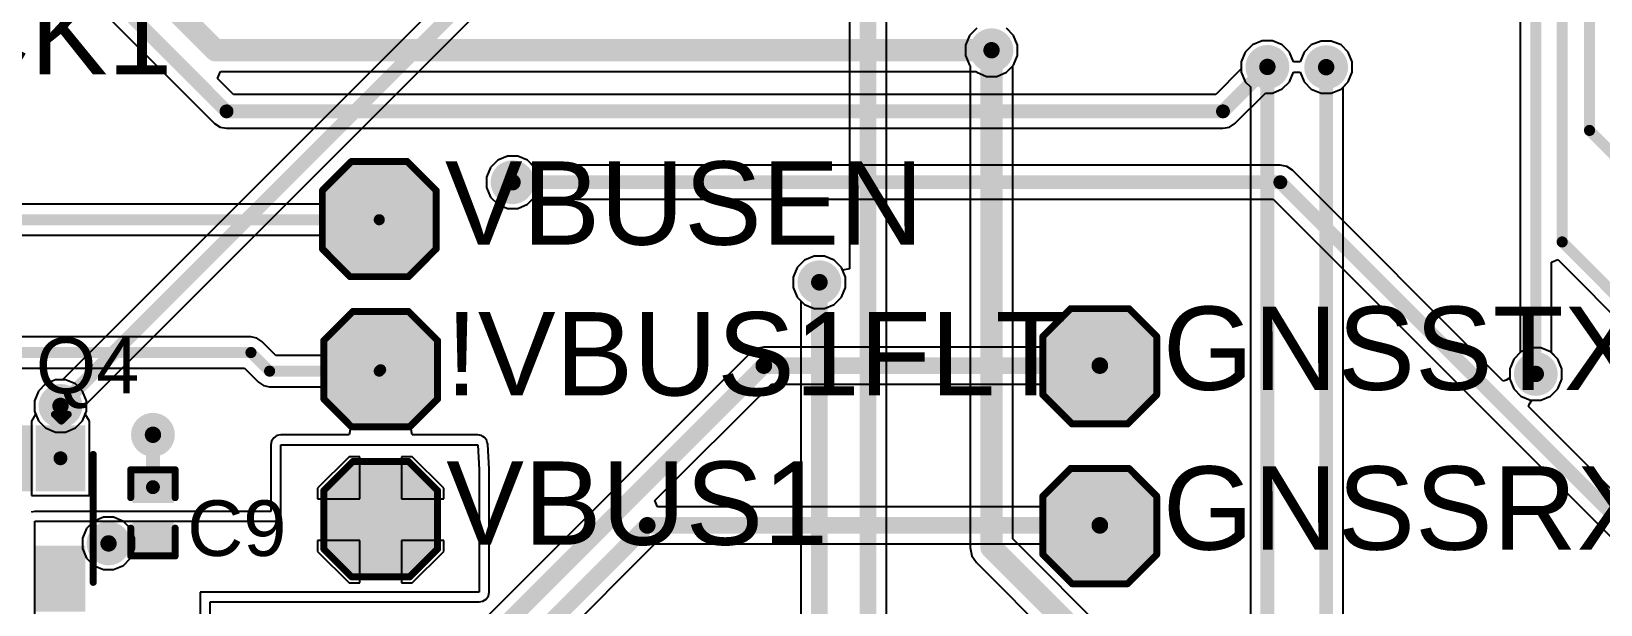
# Model space of a CAD drawing. Header units: millimetres. Extents: x -0.13 to 3.86, y -0.01 to 4.3.
# Drawn here: x 0.467 to 1.598, y 1.599 to 2.012 of the extents above; entities that cross this region are included whole.
import ezdxf

# ---------------------------------------------------------------- set-up
doc = ezdxf.new("R2010")
doc.units = ezdxf.units.MM
doc.header["$MEASUREMENT"] = 0
for name, color, linetype in [('BottomLayer', 5, 'Continuous'), ('BottomSolder', 6, 'Continuous'), ('MultiLayer', 9, 'Continuous'), ('PadHoleLayer', 156, 'Continuous'), ('TopLayer', 1, 'Continuous'), ('TopOverlay', 2, 'Continuous'), ('TopPaste', 8, 'Continuous'), ('TopSolder', 216, 'Continuous'), ('ViaHoleLayer', 16, 'Continuous')]:
    doc.layers.add(name, color=color, linetype=linetype)
doc.styles.add('Arial', font='arial.ttf', dxfattribs={"height": 0.2})

# ---------------------------------------------------------------- blocks, each defined once
blk = doc.blocks.new('TSOT_25_170')
at = {"layer": 'TopLayer'}
for points in [[(-0.0236, 0.0512), (-0.0236, 0.0236), (-0.063, 0.0236), (-0.063, 0.0512)], [(0.063, 0.0512), (0.063, 0.0236), (0.0236, 0.0236), (0.0236, 0.0512)], [(-0.0236, 0.0138), (-0.0236, -0.0138), (-0.063, -0.0138), (-0.063, 0.0138)], [(-0.0236, -0.0236), (-0.0236, -0.0512), (-0.063, -0.0512), (-0.063, -0.0236)], [(0.063, -0.0236), (0.063, -0.0512), (0.0236, -0.0512), (0.0236, -0.0236)]]:
    blk.add_hatch(color=1, dxfattribs=at).paths.add_polyline_path(points)
at = {"layer": 'TopPaste'}
for points in [[(-0.0236, 0.0512), (-0.0236, 0.0236), (-0.063, 0.0236), (-0.063, 0.0512)], [(0.063, 0.0512), (0.063, 0.0236), (0.0236, 0.0236), (0.0236, 0.0512)], [(-0.0236, 0.0138), (-0.0236, -0.0138), (-0.063, -0.0138), (-0.063, 0.0138)], [(-0.0236, -0.0236), (-0.0236, -0.0512), (-0.063, -0.0512), (-0.063, -0.0236)], [(0.063, -0.0236), (0.063, -0.0512), (0.0236, -0.0512), (0.0236, -0.0236)]]:
    blk.add_hatch(color=8, dxfattribs=at).paths.add_polyline_path(points)
at = {"layer": 'TopSolder'}
for points in [[(-0.0196, 0.0552), (-0.0196, 0.0196), (-0.067, 0.0196), (-0.067, 0.0552)], [(0.067, 0.0552), (0.067, 0.0196), (0.0196, 0.0196), (0.0196, 0.0552)], [(-0.0196, 0.0178), (-0.0196, -0.0178), (-0.067, -0.0178), (-0.067, 0.0178)], [(-0.0196, -0.0196), (-0.0196, -0.0552), (-0.067, -0.0552), (-0.067, -0.0196)], [(0.067, -0.0196), (0.067, -0.0552), (0.0196, -0.0552), (0.0196, -0.0196)]]:
    blk.add_hatch(color=216, dxfattribs=at).paths.add_polyline_path(points)
at = {"layer": 'TopOverlay', "const_width": 0.005}
for points in [[(0.046, 0.061), (-0.046, 0.061)], [(-0.075, 0.033), (-0.075, 0.043)], [(-0.07, 0.038), (-0.075, 0.043)], [(-0.075, 0.033), (-0.07, 0.038)], [(0.046, -0.061), (-0.046, -0.061)]]:
    blk.add_lwpolyline(points, dxfattribs=at)
at = {"layer": 'TopOverlay', "const_width": 0.0025}
for points in [[(-0.0473, 0.061, 1), (-0.0447, 0.061, 1)], [(0.0447, 0.061, 1), (0.0473, 0.061, 1)], [(-0.0762, 0.043, 1), (-0.0737, 0.043, 1)], [(-0.0762, 0.043, 1), (-0.0737, 0.043, 1)], [(-0.0762, 0.033, 1), (-0.0737, 0.033, 1)], [(-0.0762, 0.033, 1), (-0.0737, 0.033, 1)], [(-0.0712, 0.038, 1), (-0.0688, 0.038, 1)], [(-0.0712, 0.038, 1), (-0.0688, 0.038, 1)], [(-0.0473, -0.061, 1), (-0.0447, -0.061, 1)], [(0.0447, -0.061, 1), (0.0473, -0.061, 1)]]:
    blk.add_lwpolyline(points, format="xyb", close=True, dxfattribs=at)
blk = doc.blocks.new('T____P______TH_1_8___H_________0_92___182')
at = {"layer": 'BottomLayer'}
blk.add_hatch(color=5, dxfattribs=at).paths.add_polyline_path([(0.0177, 0.0354), (-0.0177, 0.0354), (-0.0354, 0.0177), (-0.0354, -0.0177), (-0.0177, -0.0354), (0.0177, -0.0354), (0.0354, -0.0177), (0.0354, 0.0177)])
at = {"layer": 'BottomSolder'}
blk.add_hatch(color=6, dxfattribs=at).paths.add_polyline_path([(0.0197, 0.0394), (-0.0197, 0.0394), (-0.0394, 0.0197), (-0.0394, -0.0197), (-0.0197, -0.0394), (0.0197, -0.0394), (0.0394, -0.0197), (0.0394, 0.0197)])
at = {"layer": 'MultiLayer'}
blk.add_hatch(color=9, dxfattribs=at).paths.add_polyline_path([(0.0177, 0.0354), (-0.0177, 0.0354), (-0.0354, 0.0177), (-0.0354, -0.0177), (-0.0177, -0.0354), (0.0177, -0.0354), (0.0354, -0.0177), (0.0354, 0.0177)])
at = {"layer": 'PadHoleLayer'}
h = blk.add_hatch(color=156, dxfattribs=at)
edge = h.paths.add_edge_path()
edge.add_arc((0, 0), 0.0181, 0, 360)
at = {"layer": 'TopLayer'}
blk.add_hatch(color=1, dxfattribs=at).paths.add_polyline_path([(0.0177, 0.0354), (-0.0177, 0.0354), (-0.0354, 0.0177), (-0.0354, -0.0177), (-0.0177, -0.0354), (0.0177, -0.0354), (0.0354, -0.0177), (0.0354, 0.0177)])
at = {"layer": 'TopSolder'}
blk.add_hatch(color=216, dxfattribs=at).paths.add_polyline_path([(0.0197, 0.0394), (-0.0197, 0.0394), (-0.0394, 0.0197), (-0.0394, -0.0197), (-0.0197, -0.0394), (0.0197, -0.0394), (0.0394, -0.0197), (0.0394, 0.0197)])
at = {"layer": 'TopOverlay', "const_width": 0.005}
for points in [[(-0.02, 0.042), (-0.041, 0.021)], [(0.02, 0.042), (-0.02, 0.042)], [(0.041, 0.021), (0.02, 0.042)], [(-0.041, 0.021), (-0.041, -0.021)], [(0.041, 0.021), (0.041, -0.021)], [(-0.021, -0.041), (-0.041, -0.021)], [(0.041, -0.021), (0.021, -0.041)], [(0.021, -0.041), (-0.02, -0.041)]]:
    blk.add_lwpolyline(points, dxfattribs=at)
at = {"layer": 'TopOverlay', "const_width": 0.0025}
for points in [[(-0.0212, 0.042, 1), (-0.0187, 0.042, 1)], [(-0.0212, 0.042, 1), (-0.0187, 0.042, 1)], [(0.0188, 0.042, 1), (0.0213, 0.042, 1)], [(0.0188, 0.042, 1), (0.0213, 0.042, 1)], [(-0.0422, 0.021, 1), (-0.0397, 0.021, 1)], [(-0.0422, 0.021, 1), (-0.0397, 0.021, 1)], [(0.0398, 0.021, 1), (0.0423, 0.021, 1)], [(0.0398, 0.021, 1), (0.0423, 0.021, 1)], [(-0.0422, -0.021, 1), (-0.0397, -0.021, 1)], [(-0.0422, -0.021, 1), (-0.0397, -0.021, 1)], [(0.0398, -0.021, 1), (0.0423, -0.021, 1)], [(0.0398, -0.021, 1), (0.0423, -0.021, 1)], [(-0.0222, -0.041, 1), (-0.0197, -0.041, 1)], [(-0.0212, -0.041, 1), (-0.0187, -0.041, 1)], [(0.0198, -0.041, 1), (0.0223, -0.041, 1)], [(0.0198, -0.041, 1), (0.0223, -0.041, 1)]]:
    blk.add_lwpolyline(points, format="xyb", close=True, dxfattribs=at)
blk = doc.blocks.new('T____P______TH_1_8___H_________0_92___184')
at = {"layer": 'BottomLayer'}
blk.add_hatch(color=5, dxfattribs=at).paths.add_polyline_path([(0.0177, 0.0354), (-0.0177, 0.0354), (-0.0354, 0.0177), (-0.0354, -0.0177), (-0.0177, -0.0354), (0.0177, -0.0354), (0.0354, -0.0177), (0.0354, 0.0177)])
at = {"layer": 'BottomSolder'}
blk.add_hatch(color=6, dxfattribs=at).paths.add_polyline_path([(0.0197, 0.0394), (-0.0197, 0.0394), (-0.0394, 0.0197), (-0.0394, -0.0197), (-0.0197, -0.0394), (0.0197, -0.0394), (0.0394, -0.0197), (0.0394, 0.0197)])
at = {"layer": 'MultiLayer'}
blk.add_hatch(color=9, dxfattribs=at).paths.add_polyline_path([(0.0177, 0.0354), (-0.0177, 0.0354), (-0.0354, 0.0177), (-0.0354, -0.0177), (-0.0177, -0.0354), (0.0177, -0.0354), (0.0354, -0.0177), (0.0354, 0.0177)])
at = {"layer": 'PadHoleLayer'}
h = blk.add_hatch(color=156, dxfattribs=at)
edge = h.paths.add_edge_path()
edge.add_arc((0, 0), 0.0181, 0, 360)
at = {"layer": 'TopLayer'}
blk.add_hatch(color=1, dxfattribs=at).paths.add_polyline_path([(0.0177, 0.0354), (-0.0177, 0.0354), (-0.0354, 0.0177), (-0.0354, -0.0177), (-0.0177, -0.0354), (0.0177, -0.0354), (0.0354, -0.0177), (0.0354, 0.0177)])
at = {"layer": 'TopSolder'}
blk.add_hatch(color=216, dxfattribs=at).paths.add_polyline_path([(0.0197, 0.0394), (-0.0197, 0.0394), (-0.0394, 0.0197), (-0.0394, -0.0197), (-0.0197, -0.0394), (0.0197, -0.0394), (0.0394, -0.0197), (0.0394, 0.0197)])
at = {"layer": 'TopOverlay', "const_width": 0.005}
for points in [[(-0.02, 0.042), (-0.041, 0.021)], [(0.02, 0.042), (-0.02, 0.042)], [(0.041, 0.021), (0.02, 0.042)], [(-0.041, 0.021), (-0.041, -0.021)], [(0.041, 0.021), (0.041, -0.021)], [(-0.021, -0.041), (-0.041, -0.021)], [(0.041, -0.021), (0.021, -0.041)], [(0.021, -0.041), (-0.02, -0.041)]]:
    blk.add_lwpolyline(points, dxfattribs=at)
at = {"layer": 'TopOverlay', "const_width": 0.0025}
for points in [[(-0.0212, 0.042, 1), (-0.0187, 0.042, 1)], [(-0.0212, 0.042, 1), (-0.0187, 0.042, 1)], [(0.0188, 0.042, 1), (0.0213, 0.042, 1)], [(0.0188, 0.042, 1), (0.0213, 0.042, 1)], [(-0.0422, 0.021, 1), (-0.0397, 0.021, 1)], [(-0.0422, 0.021, 1), (-0.0397, 0.021, 1)], [(0.0398, 0.021, 1), (0.0423, 0.021, 1)], [(0.0398, 0.021, 1), (0.0423, 0.021, 1)], [(-0.0422, -0.021, 1), (-0.0397, -0.021, 1)], [(-0.0422, -0.021, 1), (-0.0397, -0.021, 1)], [(0.0398, -0.021, 1), (0.0423, -0.021, 1)], [(0.0398, -0.021, 1), (0.0423, -0.021, 1)], [(-0.0222, -0.041, 1), (-0.0197, -0.041, 1)], [(-0.0212, -0.041, 1), (-0.0187, -0.041, 1)], [(0.0198, -0.041, 1), (0.0223, -0.041, 1)], [(0.0198, -0.041, 1), (0.0223, -0.041, 1)]]:
    blk.add_lwpolyline(points, format="xyb", close=True, dxfattribs=at)
blk = doc.blocks.new('T____P______TH_1_8___H_________0_92___185')
at = {"layer": 'BottomLayer'}
blk.add_hatch(color=5, dxfattribs=at).paths.add_polyline_path([(0.0177, 0.0354), (-0.0177, 0.0354), (-0.0354, 0.0177), (-0.0354, -0.0177), (-0.0177, -0.0354), (0.0177, -0.0354), (0.0354, -0.0177), (0.0354, 0.0177)])
at = {"layer": 'BottomSolder'}
blk.add_hatch(color=6, dxfattribs=at).paths.add_polyline_path([(0.0197, 0.0394), (-0.0197, 0.0394), (-0.0394, 0.0197), (-0.0394, -0.0197), (-0.0197, -0.0394), (0.0197, -0.0394), (0.0394, -0.0197), (0.0394, 0.0197)])
at = {"layer": 'MultiLayer'}
blk.add_hatch(color=9, dxfattribs=at).paths.add_polyline_path([(0.0177, 0.0354), (-0.0177, 0.0354), (-0.0354, 0.0177), (-0.0354, -0.0177), (-0.0177, -0.0354), (0.0177, -0.0354), (0.0354, -0.0177), (0.0354, 0.0177)])
at = {"layer": 'PadHoleLayer'}
h = blk.add_hatch(color=156, dxfattribs=at)
edge = h.paths.add_edge_path()
edge.add_arc((0, 0), 0.0181, 0, 360)
at = {"layer": 'TopLayer'}
blk.add_hatch(color=1, dxfattribs=at).paths.add_polyline_path([(0.0177, 0.0354), (-0.0177, 0.0354), (-0.0354, 0.0177), (-0.0354, -0.0177), (-0.0177, -0.0354), (0.0177, -0.0354), (0.0354, -0.0177), (0.0354, 0.0177)])
at = {"layer": 'TopSolder'}
blk.add_hatch(color=216, dxfattribs=at).paths.add_polyline_path([(0.0197, 0.0394), (-0.0197, 0.0394), (-0.0394, 0.0197), (-0.0394, -0.0197), (-0.0197, -0.0394), (0.0197, -0.0394), (0.0394, -0.0197), (0.0394, 0.0197)])
at = {"layer": 'TopOverlay', "const_width": 0.005}
for points in [[(-0.041, 0.021), (-0.02, 0.042)], [(-0.02, 0.042), (0.02, 0.042)], [(0.02, 0.042), (0.041, 0.021)], [(-0.041, -0.021), (-0.041, 0.021)], [(0.041, -0.021), (0.041, 0.021)], [(-0.041, -0.021), (-0.021, -0.041)], [(0.021, -0.041), (0.041, -0.021)], [(-0.02, -0.041), (0.021, -0.041)]]:
    blk.add_lwpolyline(points, dxfattribs=at)
at = {"layer": 'TopOverlay', "const_width": 0.0025}
for points in [[(-0.0212, 0.042, 1), (-0.0187, 0.042, 1)], [(-0.0212, 0.042, 1), (-0.0187, 0.042, 1)], [(0.0188, 0.042, 1), (0.0213, 0.042, 1)], [(0.0188, 0.042, 1), (0.0213, 0.042, 1)], [(-0.0422, 0.021, 1), (-0.0397, 0.021, 1)], [(-0.0422, 0.021, 1), (-0.0397, 0.021, 1)], [(0.0398, 0.021, 1), (0.0423, 0.021, 1)], [(0.0398, 0.021, 1), (0.0423, 0.021, 1)], [(-0.0422, -0.021, 1), (-0.0397, -0.021, 1)], [(-0.0422, -0.021, 1), (-0.0397, -0.021, 1)], [(0.0398, -0.021, 1), (0.0423, -0.021, 1)], [(0.0398, -0.021, 1), (0.0423, -0.021, 1)], [(-0.0222, -0.041, 1), (-0.0197, -0.041, 1)], [(-0.0212, -0.041, 1), (-0.0187, -0.041, 1)], [(0.0198, -0.041, 1), (0.0223, -0.041, 1)], [(0.0198, -0.041, 1), (0.0223, -0.041, 1)]]:
    blk.add_lwpolyline(points, format="xyb", close=True, dxfattribs=at)
blk = doc.blocks.new('T____P______TH_1_8___H_________0_92___200')
at = {"layer": 'BottomLayer'}
blk.add_hatch(color=5, dxfattribs=at).paths.add_polyline_path([(0.0177, 0.0354), (-0.0177, 0.0354), (-0.0354, 0.0177), (-0.0354, -0.0177), (-0.0177, -0.0354), (0.0177, -0.0354), (0.0354, -0.0177), (0.0354, 0.0177)])
at = {"layer": 'BottomSolder'}
blk.add_hatch(color=6, dxfattribs=at).paths.add_polyline_path([(0.0197, 0.0394), (-0.0197, 0.0394), (-0.0394, 0.0197), (-0.0394, -0.0197), (-0.0197, -0.0394), (0.0197, -0.0394), (0.0394, -0.0197), (0.0394, 0.0197)])
at = {"layer": 'MultiLayer'}
blk.add_hatch(color=9, dxfattribs=at).paths.add_polyline_path([(0.0177, 0.0354), (-0.0177, 0.0354), (-0.0354, 0.0177), (-0.0354, -0.0177), (-0.0177, -0.0354), (0.0177, -0.0354), (0.0354, -0.0177), (0.0354, 0.0177)])
at = {"layer": 'PadHoleLayer'}
h = blk.add_hatch(color=156, dxfattribs=at)
edge = h.paths.add_edge_path()
edge.add_arc((0, 0), 0.0181, 0, 360)
at = {"layer": 'TopLayer'}
blk.add_hatch(color=1, dxfattribs=at).paths.add_polyline_path([(0.0177, 0.0354), (-0.0177, 0.0354), (-0.0354, 0.0177), (-0.0354, -0.0177), (-0.0177, -0.0354), (0.0177, -0.0354), (0.0354, -0.0177), (0.0354, 0.0177)])
at = {"layer": 'TopSolder'}
blk.add_hatch(color=216, dxfattribs=at).paths.add_polyline_path([(0.0197, 0.0394), (-0.0197, 0.0394), (-0.0394, 0.0197), (-0.0394, -0.0197), (-0.0197, -0.0394), (0.0197, -0.0394), (0.0394, -0.0197), (0.0394, 0.0197)])
at = {"layer": 'TopOverlay', "const_width": 0.005}
for points in [[(-0.041, 0.021), (-0.02, 0.042)], [(-0.02, 0.042), (0.02, 0.042)], [(0.02, 0.042), (0.041, 0.021)], [(-0.041, -0.021), (-0.041, 0.021)], [(0.041, -0.021), (0.041, 0.021)], [(-0.041, -0.021), (-0.021, -0.041)], [(0.021, -0.041), (0.041, -0.021)], [(-0.02, -0.041), (0.021, -0.041)]]:
    blk.add_lwpolyline(points, dxfattribs=at)
at = {"layer": 'TopOverlay', "const_width": 0.0025}
for points in [[(-0.0212, 0.042, 1), (-0.0187, 0.042, 1)], [(-0.0212, 0.042, 1), (-0.0187, 0.042, 1)], [(0.0188, 0.042, 1), (0.0213, 0.042, 1)], [(0.0188, 0.042, 1), (0.0213, 0.042, 1)], [(-0.0422, 0.021, 1), (-0.0397, 0.021, 1)], [(-0.0422, 0.021, 1), (-0.0397, 0.021, 1)], [(0.0398, 0.021, 1), (0.0423, 0.021, 1)], [(0.0398, 0.021, 1), (0.0423, 0.021, 1)], [(-0.0422, -0.021, 1), (-0.0397, -0.021, 1)], [(-0.0422, -0.021, 1), (-0.0397, -0.021, 1)], [(0.0398, -0.021, 1), (0.0423, -0.021, 1)], [(0.0398, -0.021, 1), (0.0423, -0.021, 1)], [(-0.0222, -0.041, 1), (-0.0197, -0.041, 1)], [(-0.0212, -0.041, 1), (-0.0187, -0.041, 1)], [(0.0198, -0.041, 1), (0.0223, -0.041, 1)], [(0.0198, -0.041, 1), (0.0223, -0.041, 1)]]:
    blk.add_lwpolyline(points, format="xyb", close=True, dxfattribs=at)
blk = doc.blocks.new('T____P______TH_1_8___H_________0_92___204')
at = {"layer": 'BottomLayer'}
blk.add_hatch(color=5, dxfattribs=at).paths.add_polyline_path([(0.0177, 0.0354), (-0.0177, 0.0354), (-0.0354, 0.0177), (-0.0354, -0.0177), (-0.0177, -0.0354), (0.0177, -0.0354), (0.0354, -0.0177), (0.0354, 0.0177)])
at = {"layer": 'BottomSolder'}
blk.add_hatch(color=6, dxfattribs=at).paths.add_polyline_path([(0.0197, 0.0394), (-0.0197, 0.0394), (-0.0394, 0.0197), (-0.0394, -0.0197), (-0.0197, -0.0394), (0.0197, -0.0394), (0.0394, -0.0197), (0.0394, 0.0197)])
at = {"layer": 'MultiLayer'}
blk.add_hatch(color=9, dxfattribs=at).paths.add_polyline_path([(0.0177, 0.0354), (-0.0177, 0.0354), (-0.0354, 0.0177), (-0.0354, -0.0177), (-0.0177, -0.0354), (0.0177, -0.0354), (0.0354, -0.0177), (0.0354, 0.0177)])
at = {"layer": 'PadHoleLayer'}
h = blk.add_hatch(color=156, dxfattribs=at)
edge = h.paths.add_edge_path()
edge.add_arc((0, 0), 0.0181, 0, 360)
at = {"layer": 'TopLayer'}
blk.add_hatch(color=1, dxfattribs=at).paths.add_polyline_path([(0.0177, 0.0354), (-0.0177, 0.0354), (-0.0354, 0.0177), (-0.0354, -0.0177), (-0.0177, -0.0354), (0.0177, -0.0354), (0.0354, -0.0177), (0.0354, 0.0177)])
at = {"layer": 'TopSolder'}
blk.add_hatch(color=216, dxfattribs=at).paths.add_polyline_path([(0.0197, 0.0394), (-0.0197, 0.0394), (-0.0394, 0.0197), (-0.0394, -0.0197), (-0.0197, -0.0394), (0.0197, -0.0394), (0.0394, -0.0197), (0.0394, 0.0197)])
at = {"layer": 'TopOverlay', "const_width": 0.005}
for points in [[(-0.041, 0.021), (-0.02, 0.042)], [(-0.02, 0.042), (0.02, 0.042)], [(0.02, 0.042), (0.041, 0.021)], [(-0.041, -0.021), (-0.041, 0.021)], [(0.041, -0.021), (0.041, 0.021)], [(-0.041, -0.021), (-0.021, -0.041)], [(0.021, -0.041), (0.041, -0.021)], [(-0.02, -0.041), (0.021, -0.041)]]:
    blk.add_lwpolyline(points, dxfattribs=at)
at = {"layer": 'TopOverlay', "const_width": 0.0025}
for points in [[(-0.0212, 0.042, 1), (-0.0187, 0.042, 1)], [(-0.0212, 0.042, 1), (-0.0187, 0.042, 1)], [(0.0188, 0.042, 1), (0.0213, 0.042, 1)], [(0.0188, 0.042, 1), (0.0213, 0.042, 1)], [(-0.0422, 0.021, 1), (-0.0397, 0.021, 1)], [(-0.0422, 0.021, 1), (-0.0397, 0.021, 1)], [(0.0398, 0.021, 1), (0.0423, 0.021, 1)], [(0.0398, 0.021, 1), (0.0423, 0.021, 1)], [(-0.0422, -0.021, 1), (-0.0397, -0.021, 1)], [(-0.0422, -0.021, 1), (-0.0397, -0.021, 1)], [(0.0398, -0.021, 1), (0.0423, -0.021, 1)], [(0.0398, -0.021, 1), (0.0423, -0.021, 1)], [(-0.0222, -0.041, 1), (-0.0197, -0.041, 1)], [(-0.0212, -0.041, 1), (-0.0187, -0.041, 1)], [(0.0198, -0.041, 1), (0.0223, -0.041, 1)], [(0.0198, -0.041, 1), (0.0223, -0.041, 1)]]:
    blk.add_lwpolyline(points, format="xyb", close=True, dxfattribs=at)
blk = doc.blocks.new('C___0402_242')
at = {"layer": 'TopLayer'}
for points in [[(-0.0275, -0.0125), (-0.0275, 0.0125), (-0.0095, 0.0125), (-0.0095, -0.0125)], [(0.0095, -0.0125), (0.0095, 0.0125), (0.0275, 0.0125), (0.0275, -0.0125)]]:
    blk.add_hatch(color=1, dxfattribs=at).paths.add_polyline_path(points)
at = {"layer": 'TopPaste'}
for points in [[(-0.0275, -0.0125), (-0.0275, 0.0125), (-0.0095, 0.0125), (-0.0095, -0.0125)], [(0.0095, -0.0125), (0.0095, 0.0125), (0.0275, 0.0125), (0.0275, -0.0125)]]:
    blk.add_hatch(color=8, dxfattribs=at).paths.add_polyline_path(points)
at = {"layer": 'TopSolder'}
for points in [[(-0.0299, -0.0149), (-0.0299, 0.0149), (-0.0071, 0.0149), (-0.0071, -0.0149)], [(0.0071, -0.0149), (0.0071, 0.0149), (0.0299, 0.0149), (0.0299, -0.0149)]]:
    blk.add_hatch(color=216, dxfattribs=at).paths.add_polyline_path(points)
at = {"layer": 'TopOverlay', "const_width": 0.005}
for points in [[(-0.031, 0.016), (-0.011, 0.016)], [(-0.031, 0.016), (-0.031, -0.016)], [(0.011, 0.016), (0.031, 0.016)], [(0.031, 0.016), (0.031, -0.016)], [(-0.031, -0.016), (-0.011, -0.016)], [(0.011, -0.016), (0.031, -0.016)]]:
    blk.add_lwpolyline(points, dxfattribs=at)
at = {"layer": 'TopOverlay', "const_width": 0.0025}
for points in [[(-0.0323, 0.016, 1), (-0.0297, 0.016, 1)], [(-0.0323, 0.016, 1), (-0.0297, 0.016, 1)], [(-0.0123, 0.016, 1), (-0.0097, 0.016, 1)], [(0.0097, 0.016, 1), (0.0123, 0.016, 1)], [(0.0297, 0.016, 1), (0.0323, 0.016, 1)], [(0.0297, 0.016, 1), (0.0323, 0.016, 1)], [(-0.0323, -0.016, 1), (-0.0297, -0.016, 1)], [(-0.0323, -0.016, 1), (-0.0297, -0.016, 1)], [(-0.0123, -0.016, 1), (-0.0097, -0.016, 1)], [(0.0097, -0.016, 1), (0.0123, -0.016, 1)], [(0.0297, -0.016, 1), (0.0323, -0.016, 1)], [(0.0297, -0.016, 1), (0.0323, -0.016, 1)]]:
    blk.add_lwpolyline(points, format="xyb", close=True, dxfattribs=at)

msp = doc.modelspace()

# ---------------------------------------------------------------- hatches: boundary and pattern name
at = {"layer": 'BottomLayer'}
h = msp.add_hatch(color=5, dxfattribs=at)
edge = h.paths.add_edge_path()
edge.add_arc((1.159, 1.998), 0.0118, 0, 360)
h = msp.add_hatch(color=5, dxfattribs=at)
edge = h.paths.add_edge_path()
edge.add_arc((1.3577, 1.986), 0.0118, 0, 360)
h = msp.add_hatch(color=5, dxfattribs=at)
edge = h.paths.add_edge_path()
edge.add_arc((1.4, 1.9858), 0.0118, 0, 360)
h = msp.add_hatch(color=5, dxfattribs=at)
edge = h.paths.add_edge_path()
edge.add_arc((0.814, 1.903), 0.0118, 0, 360)
h = msp.add_hatch(color=5, dxfattribs=at)
edge = h.paths.add_edge_path()
edge.add_arc((1.035, 1.831), 0.0118, 0, 360)
h = msp.add_hatch(color=5, dxfattribs=at)
edge = h.paths.add_edge_path()
edge.add_arc((1.551, 1.765), 0.0118, 0, 360)
h = msp.add_hatch(color=5, dxfattribs=at)
edge = h.paths.add_edge_path()
edge.add_arc((0.4884, 1.742), 0.0118, 0, 360)
h = msp.add_hatch(color=5, dxfattribs=at)
edge = h.paths.add_edge_path()
edge.add_arc((0.555, 1.7212), 0.0118, 0, 360)
h = msp.add_hatch(color=5, dxfattribs=at)
edge = h.paths.add_edge_path()
edge.add_arc((0.523, 1.643), 0.0118, 0, 360)
at = {"layer": 'BottomSolder'}
h = msp.add_hatch(color=6, dxfattribs=at)
edge = h.paths.add_edge_path()
edge.add_arc((1.159, 1.998), 0.0158, 0, 360)
h = msp.add_hatch(color=6, dxfattribs=at)
edge = h.paths.add_edge_path()
edge.add_arc((1.3577, 1.986), 0.0158, 0, 360)
h = msp.add_hatch(color=6, dxfattribs=at)
edge = h.paths.add_edge_path()
edge.add_arc((1.4, 1.9858), 0.0158, 0, 360)
h = msp.add_hatch(color=6, dxfattribs=at)
edge = h.paths.add_edge_path()
edge.add_arc((0.814, 1.903), 0.0158, 0, 360)
h = msp.add_hatch(color=6, dxfattribs=at)
edge = h.paths.add_edge_path()
edge.add_arc((1.035, 1.831), 0.0158, 0, 360)
h = msp.add_hatch(color=6, dxfattribs=at)
edge = h.paths.add_edge_path()
edge.add_arc((1.551, 1.765), 0.0158, 0, 360)
h = msp.add_hatch(color=6, dxfattribs=at)
edge = h.paths.add_edge_path()
edge.add_arc((0.4884, 1.742), 0.0158, 0, 360)
h = msp.add_hatch(color=6, dxfattribs=at)
edge = h.paths.add_edge_path()
edge.add_arc((0.555, 1.7212), 0.0158, 0, 360)
h = msp.add_hatch(color=6, dxfattribs=at)
edge = h.paths.add_edge_path()
edge.add_arc((0.523, 1.643), 0.0158, 0, 360)
at = {"layer": 'TopLayer'}
h = msp.add_hatch(color=1, dxfattribs=at)
edge = h.paths.add_edge_path()
edge.add_arc((1.159, 1.998), 0.0118, 0, 360)
h = msp.add_hatch(color=1, dxfattribs=at)
edge = h.paths.add_edge_path()
edge.add_arc((1.3577, 1.986), 0.0118, 0, 360)
h = msp.add_hatch(color=1, dxfattribs=at)
edge = h.paths.add_edge_path()
edge.add_arc((1.4, 1.9858), 0.0118, 0, 360)
h = msp.add_hatch(color=1, dxfattribs=at)
edge = h.paths.add_edge_path()
edge.add_arc((0.814, 1.903), 0.0118, 0, 360)
h = msp.add_hatch(color=1, dxfattribs=at)
edge = h.paths.add_edge_path()
edge.add_arc((1.035, 1.831), 0.0118, 0, 360)
h = msp.add_hatch(color=1, dxfattribs=at)
edge = h.paths.add_edge_path()
edge.add_arc((1.551, 1.765), 0.0118, 0, 360)
h = msp.add_hatch(color=1, dxfattribs=at)
edge = h.paths.add_edge_path()
edge.add_arc((0.4884, 1.742), 0.0118, 0, 360)
h = msp.add_hatch(color=1, dxfattribs=at)
edge = h.paths.add_edge_path()
edge.add_arc((0.555, 1.7212), 0.0118, 0, 360)
h = msp.add_hatch(color=1, dxfattribs=at)
edge = h.paths.add_edge_path()
edge.add_arc((0.523, 1.643), 0.0118, 0, 360)
at = {"layer": 'TopSolder'}
h = msp.add_hatch(color=216, dxfattribs=at)
edge = h.paths.add_edge_path()
edge.add_arc((1.035, 1.831), 0.0158, 0, 360)
at = {"layer": 'ViaHoleLayer'}
h = msp.add_hatch(color=16, dxfattribs=at)
edge = h.paths.add_edge_path()
edge.add_arc((1.159, 1.998), 0.00591, 0, 360)
h = msp.add_hatch(color=16, dxfattribs=at)
edge = h.paths.add_edge_path()
edge.add_arc((1.3577, 1.986), 0.00591, 0, 360)
h = msp.add_hatch(color=16, dxfattribs=at)
edge = h.paths.add_edge_path()
edge.add_arc((1.4, 1.9858), 0.00591, 0, 360)
h = msp.add_hatch(color=16, dxfattribs=at)
edge = h.paths.add_edge_path()
edge.add_arc((0.814, 1.903), 0.00591, 0, 360)
h = msp.add_hatch(color=16, dxfattribs=at)
edge = h.paths.add_edge_path()
edge.add_arc((1.035, 1.831), 0.00591, 0, 360)
h = msp.add_hatch(color=16, dxfattribs=at)
edge = h.paths.add_edge_path()
edge.add_arc((1.551, 1.765), 0.00591, 0, 360)
h = msp.add_hatch(color=16, dxfattribs=at)
edge = h.paths.add_edge_path()
edge.add_arc((0.4884, 1.742), 0.00591, 0, 360)
h = msp.add_hatch(color=16, dxfattribs=at)
edge = h.paths.add_edge_path()
edge.add_arc((0.555, 1.7212), 0.00591, 0, 360)
h = msp.add_hatch(color=16, dxfattribs=at)
edge = h.paths.add_edge_path()
edge.add_arc((0.523, 1.643), 0.00591, 0, 360)

# ---------------------------------------------------------------- linework, layer by layer
at = {"layer": 'BottomLayer'}
for p, q in [((0.7799, 2.0508), (0.4899, 1.7608)), ((0.5072, 1.7435), (0.8005, 2.0368)), ((1.0567, 2.0365), (1.0567, 1.8407)), ((1.0833, 0.952), (1.0833, 2.042)), ((1.1483, 2.0139), (1.1431, 2.0087)), ((1.1749, 2.0087), (1.1697, 2.0139)), ((1.1431, 2.0087), (1.1402, 2.0017)), ((1.1402, 2.0017), (1.1402, 1.9943)), ((1.1778, 2.0017), (1.1749, 2.0087)), ((1.1778, 1.9943), (1.1778, 2.0017)), ((1.347, 2.0019), (1.3417, 1.9967)), ((1.3539, 2.0048), (1.347, 2.0019)), ((1.3614, 2.0048), (1.3539, 2.0048)), ((1.3683, 2.0019), (1.3614, 2.0048)), ((1.3736, 1.9967), (1.3683, 2.0019)), ((1.3893, 2.0018), (1.3841, 1.9965)), ((1.3963, 2.0046), (1.3893, 2.0018)), ((1.4037, 2.0046), (1.3963, 2.0046)), ((1.4107, 2.0018), (1.4037, 2.0046)), ((1.4159, 1.9965), (1.4107, 2.0018)), ((1.1402, 1.9943), (1.1431, 1.9873)), ((1.1749, 1.9873), (1.1778, 1.9943)), ((1.3417, 1.9967), (1.3389, 1.9897)), ((1.3389, 1.9897), (1.3389, 1.9823)), ((1.3765, 1.9897), (1.3736, 1.9967)), ((1.3812, 1.9896), (1.3765, 1.9897)), ((1.3841, 1.9965), (1.3812, 1.9896)), ((1.4188, 1.9896), (1.4159, 1.9965)), ((1.4188, 1.9821), (1.4188, 1.9896)), ((1.1431, 1.9873), (1.1437, 1.9867)), ((1.1437, 1.9867), (1.1437, 1.64)), ((1.1743, 1.9867), (1.1749, 1.9873)), ((1.1743, 1.6463), (1.1743, 1.9867)), ((1.3389, 1.9823), (1.3417, 1.9753)), ((1.4159, 1.9752), (1.4188, 1.9821)), ((1.3417, 1.9753), (1.3454, 1.9716)), ((1.3454, 1.9716), (1.3454, 1.2228)), ((1.4122, 1.9714), (1.4159, 1.9752)), ((1.4122, 1.21), (1.4122, 1.9714)), ((0.8103, 1.9218), (0.8033, 1.9189)), ((0.8177, 1.9218), (0.8103, 1.9218)), ((0.8247, 1.9189), (0.8177, 1.9218)), ((0.6968, 1.9184), (0.6756, 1.8972)), ((0.7392, 1.9184), (0.6968, 1.9184)), ((0.7604, 1.8972), (0.7392, 1.9184)), ((0.7981, 1.9137), (0.7952, 1.9067)), ((0.8033, 1.9189), (0.7981, 1.9137)), ((0.8299, 1.9137), (0.8247, 1.9189)), ((0.8328, 1.9067), (0.8299, 1.9137)), ((0.7952, 1.9067), (0.7952, 1.8993)), ((0.7952, 1.8993), (0.7981, 1.8923)), ((0.8299, 1.8923), (0.8328, 1.8993)), ((0.8328, 1.8993), (0.8328, 1.9067)), ((0.6756, 1.8972), (0.6756, 1.8548)), ((0.7604, 1.8548), (0.7604, 1.8972)), ((0.7981, 1.8923), (0.8033, 1.8871)), ((0.8247, 1.8871), (0.8299, 1.8923)), ((0.8033, 1.8871), (0.8103, 1.8842)), ((0.8103, 1.8842), (0.8177, 1.8842)), ((0.8177, 1.8842), (0.8247, 1.8871)), ((0.6756, 1.8548), (0.6968, 1.8336)), ((0.7392, 1.8336), (0.7604, 1.8548)), ((1.0243, 1.8469), (1.0191, 1.8417)), ((1.0313, 1.8498), (1.0243, 1.8469)), ((1.0387, 1.8498), (1.0313, 1.8498)), ((1.0457, 1.8469), (1.0387, 1.8498)), ((1.0509, 1.8417), (1.0457, 1.8469)), ((0.6968, 1.8336), (0.7392, 1.8336)), ((1.0191, 1.8417), (1.0162, 1.8347)), ((1.0162, 1.8347), (1.0162, 1.8273)), ((1.0517, 1.8397), (1.0509, 1.8417)), ((1.0567, 1.8407), (1.0517, 1.8397)), ((1.0162, 1.8273), (1.0191, 1.8203)), ((1.0191, 1.8203), (1.0217, 1.8177)), ((0.6978, 1.8104), (0.6766, 1.7892)), ((0.7402, 1.8104), (0.6978, 1.8104)), ((0.7614, 1.7892), (0.7402, 1.8104)), ((1.0217, 1.8177), (1.0217, 1.0805)), ((1.2158, 1.8134), (1.1946, 1.7922)), ((1.2582, 1.8134), (1.2158, 1.8134)), ((1.2794, 1.7922), (1.2582, 1.8134)), ((0.6766, 1.7892), (0.6766, 1.7468)), ((0.7614, 1.7468), (0.7614, 1.7892)), ((1.1946, 1.7922), (1.1946, 1.7498)), ((1.2794, 1.7498), (1.2794, 1.7922)), ((1.5351, 1.7757), (1.5322, 1.7687)), ((1.5403, 1.7809), (1.5351, 1.7757)), ((1.5473, 1.7838), (1.5403, 1.7809)), ((1.5547, 1.7838), (1.5473, 1.7838)), ((1.5617, 1.7809), (1.5547, 1.7838)), ((1.5669, 1.7757), (1.5617, 1.7809)), ((1.5698, 1.7687), (1.5669, 1.7757)), ((1.5322, 1.7687), (1.5322, 1.7613)), ((1.5698, 1.7613), (1.5698, 1.7687)), ((0.4725, 1.7527), (0.4696, 1.7457)), ((0.4777, 1.7579), (0.4725, 1.7527)), ((0.4847, 1.7608), (0.4777, 1.7579)), ((0.4899, 1.7608), (0.4847, 1.7608)), ((1.5322, 1.7613), (1.5351, 1.7543)), ((1.5351, 1.7543), (1.5403, 1.7491)), ((1.5617, 1.7491), (1.5669, 1.7543)), ((1.5669, 1.7543), (1.5698, 1.7613)), ((0.4696, 1.7457), (0.4696, 1.7383)), ((0.5072, 1.7383), (0.5072, 1.7435)), ((0.6766, 1.7468), (0.6978, 1.7256)), ((0.7402, 1.7256), (0.7614, 1.7468)), ((1.1946, 1.7498), (1.2158, 1.7286)), ((1.2582, 1.7286), (1.2794, 1.7498)), ((1.5403, 1.7491), (1.5473, 1.7462)), ((1.5473, 1.7462), (1.5547, 1.7462)), ((1.5547, 1.7462), (1.5617, 1.7491)), ((0.4696, 1.7383), (0.4725, 1.7313)), ((0.4725, 1.7313), (0.4777, 1.7261)), ((0.4991, 1.7261), (0.5043, 1.7313)), ((0.5043, 1.7313), (0.5072, 1.7383)), ((0.4777, 1.7261), (0.4847, 1.7232)), ((0.4847, 1.7232), (0.4921, 1.7232)), ((0.4921, 1.7232), (0.4991, 1.7261)), ((0.6978, 1.7256), (0.7402, 1.7256)), ((1.2158, 1.7286), (1.2582, 1.7286)), ((0.6978, 1.7024), (0.6766, 1.6812)), ((0.7402, 1.7024), (0.6978, 1.7024)), ((0.7614, 1.6812), (0.7402, 1.7024)), ((1.2158, 1.6984), (1.1946, 1.6772)), ((1.2582, 1.6984), (1.2158, 1.6984)), ((1.2794, 1.6772), (1.2582, 1.6984)), ((0.6766, 1.6812), (0.6766, 1.6388)), ((0.7614, 1.6388), (0.7614, 1.6812)), ((1.1946, 1.6772), (1.1946, 1.6348)), ((1.2794, 1.6348), (1.2794, 1.6772)), ((0.5193, 1.6618), (0.5123, 1.6589)), ((0.5267, 1.6618), (0.5193, 1.6618)), ((0.5337, 1.6589), (0.5267, 1.6618)), ((0.5071, 1.6537), (0.5042, 1.6467)), ((0.5123, 1.6589), (0.5071, 1.6537)), ((0.5389, 1.6537), (0.5337, 1.6589)), ((0.5418, 1.6467), (0.5389, 1.6537)), ((0.5042, 1.6467), (0.5042, 1.6393)), ((0.5042, 1.6393), (0.5071, 1.6323)), ((0.5389, 1.6323), (0.5418, 1.6393)), ((0.5418, 1.6393), (0.5418, 1.6467)), ((1.1437, 1.64), (1.1449, 1.6341)), ((1.2448, 1.5758), (1.1743, 1.6463)), ((0.5071, 1.6323), (0.5123, 1.6271)), ((0.5337, 1.6271), (0.5389, 1.6323)), ((0.6766, 1.6388), (0.6978, 1.6176)), ((0.7402, 1.6176), (0.7614, 1.6388)), ((1.1449, 1.6341), (1.1482, 1.6292)), ((1.1482, 1.6292), (1.2187, 1.5587)), ((1.1946, 1.6348), (1.2158, 1.6136)), ((1.2582, 1.6136), (1.2794, 1.6348)), ((0.5123, 1.6271), (0.5193, 1.6242)), ((0.5193, 1.6242), (0.5267, 1.6242)), ((0.5267, 1.6242), (0.5337, 1.6271)), ((0.6978, 1.6176), (0.7402, 1.6176)), ((1.2158, 1.6136), (1.2582, 1.6136))]:
    msp.add_line(p, q, dxfattribs=at)
for points, const_width in [([(0.4884, 1.742), (0.7954, 2.049)], 0.01), ([(1.07, 0.952), (1.07, 2.042)], 0.012), ([(1.159, 1.64), (1.159, 1.998)], 0.016), ([(1.3577, 1.2228), (1.3577, 1.986)], 0.01), ([(1.4, 1.2049), (1.4, 1.9858)], 0.01), ([(1.035, 0.9983), (1.035, 1.831)], 0.012), ([(1.159, 1.64), (1.234, 1.565)], 0.016)]:
    msp.add_lwpolyline(points, dxfattribs=dict(at, const_width=const_width))
for points, const_width in [([(1.155, 1.998, 1), (1.163, 1.998, 1)], 0.008), ([(1.3552, 1.986, 1), (1.3602, 1.986, 1)], 0.005), ([(1.3975, 1.9858, 1), (1.4025, 1.9858, 1)], 0.005), ([(1.032, 1.831, 1), (1.038, 1.831, 1)], 0.006), ([(0.4859, 1.742, 1), (0.4909, 1.742, 1)], 0.005), ([(1.155, 1.64, 1), (1.163, 1.64, 1)], 0.008), ([(1.155, 1.64, 1), (1.163, 1.64, 1)], 0.008)]:
    msp.add_lwpolyline(points, format="xyb", close=True, dxfattribs=dict(at, const_width=const_width))
at = {"layer": 'TopLayer'}
for p, q in [((0.3629, 2.1818), (0.5993, 1.9453)), ((1.5398, 2.0684), (1.5398, 1.7804)), ((1.1749, 2.0087), (1.1697, 2.0139)), ((1.1778, 2.0017), (1.1749, 2.0087)), ((1.1778, 1.9943), (1.1778, 2.0017)), ((1.347, 2.0019), (1.3417, 1.9967)), ((1.3539, 2.0048), (1.347, 2.0019)), ((1.3614, 2.0048), (1.3539, 2.0048)), ((1.3683, 2.0019), (1.3614, 2.0048)), ((1.3736, 1.9967), (1.3683, 2.0019)), ((1.3893, 2.0018), (1.3841, 1.9965)), ((1.3963, 2.0046), (1.3893, 2.0018)), ((1.4037, 2.0046), (1.3963, 2.0046)), ((1.4107, 2.0018), (1.4037, 2.0046)), ((1.4159, 1.9965), (1.4107, 2.0018)), ((1.1749, 1.9873), (1.1778, 1.9943)), ((1.3417, 1.9967), (1.3389, 1.9897)), ((1.3389, 1.9897), (1.3389, 1.9845)), ((1.3765, 1.9897), (1.3736, 1.9967)), ((1.3812, 1.9896), (1.3765, 1.9897)), ((1.3841, 1.9965), (1.3812, 1.9896)), ((1.4188, 1.9896), (1.4159, 1.9965)), ((1.4188, 1.9821), (1.4188, 1.9896)), ((0.6016, 1.9777), (0.6037, 1.9827)), ((0.6037, 1.9827), (1.1477, 1.9827)), ((1.1477, 1.9827), (1.1483, 1.9821)), ((1.1483, 1.9821), (1.1553, 1.9792)), ((1.1553, 1.9792), (1.1627, 1.9792)), ((1.1627, 1.9792), (1.1697, 1.9821)), ((1.1697, 1.9821), (1.1749, 1.9873)), ((1.3389, 1.9845), (1.3206, 1.9662)), ((1.3736, 1.9753), (1.3765, 1.9823)), ((1.3765, 1.9823), (1.3812, 1.9821)), ((1.3812, 1.9821), (1.3841, 1.9752)), ((1.4159, 1.9752), (1.4188, 1.9821)), ((0.6131, 1.9662), (0.6016, 1.9777)), ((1.3343, 1.9453), (1.3562, 1.9672)), ((1.3562, 1.9672), (1.3614, 1.9672)), ((1.3614, 1.9672), (1.3683, 1.9701)), ((1.3683, 1.9701), (1.3736, 1.9753)), ((1.3841, 1.9752), (1.3893, 1.9699)), ((1.3893, 1.9699), (1.3963, 1.967)), ((1.3963, 1.967), (1.4037, 1.967)), ((1.4037, 1.967), (1.4107, 1.9699)), ((1.4107, 1.9699), (1.4159, 1.9752)), ((1.3206, 1.9662), (0.6131, 1.9662)), ((0.5993, 1.9453), (0.6033, 1.9427)), ((1.3304, 1.9427), (1.3343, 1.9453)), ((0.6033, 1.9427), (0.608, 1.9418)), ((0.608, 1.9418), (1.3257, 1.9418)), ((1.3257, 1.9418), (1.3304, 1.9427)), ((0.8103, 1.9218), (0.8033, 1.9189)), ((0.8177, 1.9218), (0.8103, 1.9218)), ((0.8247, 1.9189), (0.8177, 1.9218)), ((0.6968, 1.9184), (0.6756, 1.8972)), ((0.7392, 1.9184), (0.6968, 1.9184)), ((0.7604, 1.8972), (0.7392, 1.9184)), ((0.7981, 1.9137), (0.7952, 1.9067)), ((0.8033, 1.9189), (0.7981, 1.9137)), ((0.8284, 1.9152), (0.8247, 1.9189)), ((1.367, 1.9152), (0.8284, 1.9152)), ((1.3717, 1.9143), (1.367, 1.9152)), ((1.3757, 1.9117), (1.3717, 1.9143)), ((1.5276, 1.7597), (1.3757, 1.9117)), ((0.7952, 1.9067), (0.7952, 1.8993)), ((0.7952, 1.8993), (0.7981, 1.8923)), ((0.6756, 1.8972), (0.6756, 1.8872)), ((0.7604, 1.8548), (0.7604, 1.8972)), ((0.7981, 1.8923), (0.8033, 1.8871)), ((0.8247, 1.8871), (0.8284, 1.8908)), ((0.8284, 1.8908), (1.3619, 1.8908)), ((1.3619, 1.8908), (2.2988, 0.9539)), ((0.6756, 1.8872), (0.323, 1.8872)), ((0.8033, 1.8871), (0.8103, 1.8842)), ((0.8103, 1.8842), (0.8177, 1.8842)), ((0.8177, 1.8842), (0.8247, 1.8871)), ((0.3276, 1.8648), (0.6756, 1.8648)), ((0.6756, 1.8648), (0.6756, 1.8548)), ((0.6756, 1.8548), (0.6968, 1.8336)), ((0.7392, 1.8336), (0.7604, 1.8548)), ((1.0243, 1.8469), (1.0191, 1.8417)), ((1.0313, 1.8498), (1.0243, 1.8469)), ((1.0387, 1.8498), (1.0313, 1.8498)), ((1.0457, 1.8469), (1.0387, 1.8498)), ((1.0509, 1.8417), (1.0457, 1.8469)), ((1.5622, 1.8454), (1.5668, 1.8473)), ((1.5622, 1.7804), (1.5622, 1.8454)), ((1.5668, 1.8473), (1.6202, 1.7939)), ((0.6968, 1.8336), (0.7392, 1.8336)), ((1.0191, 1.8417), (1.0162, 1.8347)), ((1.0162, 1.8347), (1.0162, 1.8273)), ((1.0538, 1.8347), (1.0509, 1.8417)), ((1.0538, 1.8273), (1.0538, 1.8347)), ((1.0162, 1.8273), (1.0191, 1.8203)), ((1.0191, 1.8203), (1.0243, 1.8151)), ((1.0457, 1.8151), (1.0509, 1.8203)), ((1.0509, 1.8203), (1.0538, 1.8273)), ((0.6978, 1.8104), (0.6766, 1.7892)), ((0.7402, 1.8104), (0.6978, 1.8104)), ((0.7614, 1.7892), (0.7402, 1.8104)), ((1.0243, 1.8151), (1.0313, 1.8122)), ((1.0313, 1.8122), (1.0387, 1.8122)), ((1.0387, 1.8122), (1.0457, 1.8151)), ((1.2158, 1.8134), (1.1946, 1.7922)), ((1.2582, 1.8134), (1.2158, 1.8134)), ((1.2794, 1.7922), (1.2582, 1.8134)), ((0.6256, 1.7916), (0.435, 1.7916)), ((0.6299, 1.7908), (0.6256, 1.7916)), ((0.6256, 1.7916), (0.6256, 1.7916)), ((0.6335, 1.7883), (0.6299, 1.7908)), ((0.6436, 1.7782), (0.6335, 1.7883)), ((0.6766, 1.7892), (0.6766, 1.7782)), ((0.7614, 1.7468), (0.7614, 1.7892)), ((1.1946, 1.7922), (1.1946, 1.7843)), ((1.2794, 1.7498), (1.2794, 1.7922)), ((0.6766, 1.7782), (0.6436, 1.7782)), ((0.9856, 1.7804), (0.7866, 1.5814)), ((0.9899, 1.7832), (0.9856, 1.7804)), ((0.995, 1.7843), (0.9899, 1.7832)), ((1.1946, 1.7843), (0.995, 1.7843)), ((1.5351, 1.7757), (1.5322, 1.7687)), ((1.5398, 1.7804), (1.5351, 1.7757)), ((1.5669, 1.7757), (1.5622, 1.7804)), ((1.5698, 1.7687), (1.5669, 1.7757)), ((0.4351, 1.7692), (0.621, 1.7692)), ((0.621, 1.7692), (0.6311, 1.7591)), ((1.5322, 1.7687), (1.5322, 1.7622)), ((1.5698, 1.7613), (1.5698, 1.7687)), ((0.4725, 1.7527), (0.4696, 1.7457)), ((0.4777, 1.7579), (0.4725, 1.7527)), ((0.4847, 1.7608), (0.4777, 1.7579)), ((0.4921, 1.7608), (0.4847, 1.7608)), ((0.4991, 1.7579), (0.4921, 1.7608)), ((0.5043, 1.7527), (0.4991, 1.7579)), ((0.5072, 1.7457), (0.5043, 1.7527)), ((0.6311, 1.7591), (0.6347, 1.7566)), ((0.6347, 1.7566), (0.639, 1.7558)), ((0.639, 1.7558), (0.639, 1.7558)), ((0.639, 1.7558), (0.6766, 1.7558)), ((0.6766, 1.7558), (0.6766, 1.7468)), ((0.9166, 1.6739), (1.0005, 1.7577)), ((1.0005, 1.7577), (1.1946, 1.7577)), ((1.1946, 1.7577), (1.1946, 1.7498)), ((1.5296, 1.7604), (1.5276, 1.7597)), ((1.5322, 1.7622), (1.5296, 1.7604)), ((1.5617, 1.7491), (1.5669, 1.7543)), ((1.5669, 1.7543), (1.5698, 1.7613)), ((0.4696, 1.7457), (0.4696, 1.7383)), ((0.5072, 1.7383), (0.5072, 1.7457)), ((0.6766, 1.7468), (0.6972, 1.7261)), ((0.7408, 1.7261), (0.7614, 1.7468)), ((1.1946, 1.7498), (1.2158, 1.7286)), ((1.2582, 1.7286), (1.2794, 1.7498)), ((1.5457, 1.7416), (1.5464, 1.7436)), ((2.3177, 0.9696), (1.5457, 1.7416)), ((1.5464, 1.7436), (1.5482, 1.7462)), ((1.5482, 1.7462), (1.5547, 1.7462)), ((1.5547, 1.7462), (1.5617, 1.7491)), ((0.4705, 1.736), (0.4676, 1.731)), ((0.4676, 1.731), (0.4676, 1.731)), ((0.4676, 1.731), (0.4676, 1.6776)), ((0.4696, 1.7383), (0.4705, 1.736)), ((0.5063, 1.736), (0.5072, 1.7383)), ((0.5092, 1.731), (0.5063, 1.736)), ((0.5092, 1.6776), (0.5092, 1.731)), ((0.5092, 1.731), (0.5092, 1.731)), ((0.642, 1.719), (0.6404, 1.7167)), ((0.6443, 1.7206), (0.642, 1.719)), ((0.647, 1.7211), (0.6443, 1.7206)), ((0.6964, 1.7211), (0.647, 1.7211)), ((0.6972, 1.7261), (0.6964, 1.7211)), ((0.7416, 1.7211), (0.7408, 1.7261)), ((0.789, 1.7211), (0.7416, 1.7211)), ((0.7902, 1.7209), (0.789, 1.7211)), ((0.7914, 1.7207), (0.7902, 1.7209)), ((0.7915, 1.7206), (0.7914, 1.7207)), ((0.7917, 1.7206), (0.7915, 1.7206)), ((0.7927, 1.7199), (0.7917, 1.7206)), ((0.7938, 1.7193), (0.7927, 1.7199)), ((0.7939, 1.7192), (0.7938, 1.7193)), ((0.794, 1.719), (0.7939, 1.7192)), ((0.7947, 1.7181), (0.794, 1.719)), ((0.7954, 1.7171), (0.7947, 1.7181)), ((1.2158, 1.7286), (1.2582, 1.7286)), ((0.6404, 1.7167), (0.6399, 1.714)), ((0.6399, 1.714), (0.6399, 1.6661)), ((0.647, 1.659), (0.647, 1.714)), ((0.647, 1.714), (0.789, 1.714)), ((0.789, 1.714), (0.79, 1.696)), ((0.7955, 1.7169), (0.7954, 1.7171)), ((0.7956, 1.7167), (0.7955, 1.7169)), ((0.7958, 1.7156), (0.7956, 1.7167)), ((0.7961, 1.7144), (0.7958, 1.7156)), ((0.7971, 1.6964), (0.7961, 1.7144)), ((0.6963, 1.7054), (0.6736, 1.6827)), ((0.704, 1.7054), (0.6963, 1.7054)), ((0.704, 1.675), (0.704, 1.7054)), ((0.7417, 1.7054), (0.734, 1.7054)), ((0.734, 1.7054), (0.734, 1.675)), ((0.7644, 1.6827), (0.7417, 1.7054)), ((0.79, 1.696), (0.79, 1.608)), ((0.7971, 1.6962), (0.7971, 1.6964)), ((0.7971, 1.696), (0.7971, 1.6962)), ((0.7971, 1.608), (0.7971, 1.696)), ((1.2158, 1.6984), (1.1946, 1.6772)), ((1.2582, 1.6984), (1.2158, 1.6984)), ((1.2794, 1.6772), (1.2582, 1.6984)), ((0.4676, 1.6776), (0.5092, 1.6776)), ((0.6736, 1.6827), (0.6736, 1.675)), ((0.6736, 1.675), (0.704, 1.675)), ((0.734, 1.675), (0.7644, 1.675)), ((0.7644, 1.675), (0.7644, 1.6827)), ((0.9185, 1.6693), (0.9166, 1.6739)), ((1.1946, 1.6772), (1.1946, 1.6693)), ((1.2794, 1.6348), (1.2794, 1.6772)), ((0.47, 1.6661), (0.4673, 1.6656)), ((0.6399, 1.6661), (0.47, 1.6661)), ((1.1946, 1.6693), (0.9185, 1.6693)), ((0.47, 1.553), (0.47, 1.659)), ((0.47, 1.659), (0.647, 1.659)), ((0.704, 1.645), (0.6736, 1.645)), ((0.6736, 1.645), (0.6736, 1.6373)), ((0.704, 1.6146), (0.704, 1.645)), ((0.7644, 1.645), (0.734, 1.645)), ((0.734, 1.645), (0.734, 1.6146)), ((0.7644, 1.6373), (0.7644, 1.645)), ((0.8403, 1.5665), (0.9165, 1.6427)), ((0.9165, 1.6427), (1.1946, 1.6427)), ((1.1946, 1.6427), (1.1946, 1.6348)), ((0.6736, 1.6373), (0.6963, 1.6146)), ((0.7417, 1.6146), (0.7644, 1.6373)), ((1.1946, 1.6348), (1.2158, 1.6136)), ((1.2582, 1.6136), (1.2794, 1.6348)), ((0.79, 1.608), (0.589, 1.608)), ((0.589, 1.608), (0.589, 1.553)), ((0.6963, 1.6146), (0.704, 1.6146)), ((0.734, 1.6146), (0.7417, 1.6146)), ((0.795, 1.603), (0.7966, 1.6053)), ((0.7966, 1.6053), (0.7971, 1.608)), ((1.2158, 1.6136), (1.2582, 1.6136)), ((0.5961, 1.553), (0.5961, 1.6009)), ((0.5961, 1.6009), (0.79, 1.6009)), ((0.79, 1.6009), (0.7927, 1.6014)), ((0.7927, 1.6014), (0.795, 1.603))]:
    msp.add_line(p, q, dxfattribs=at)
for points, const_width in [([(0.251, 2.347), (0.6, 1.998)], 0.016), ([(0.368, 2.194), (0.608, 1.954)], 0.01), ([(1.57, 1.86), (1.57, 2.1343)], 0.008), ([(1.5897, 1.9403), (1.5897, 2.1425)], 0.008), ([(1.551, 1.765), (1.551, 2.073)], 0.008), ([(0.6, 1.998), (1.159, 1.998)], 0.016), ([(1.3257, 1.954), (1.3577, 1.986)], 0.01), ([(0.608, 1.954), (1.3257, 1.954)], 0.01), ([(1.5897, 1.9403), (1.66, 1.87)], 0.008), ([(0.814, 1.903), (1.367, 1.903)], 0.01), ([(1.367, 1.903), (2.311, 0.959)], 0.01), ([(0.323, 1.876), (0.718, 1.876)], 0.008), ([(1.57, 1.86), (1.66, 1.77)], 0.008), ([(0.41, 1.7804), (0.6256, 1.7804)], 0.008), ([(0.6256, 1.7804), (0.639, 1.767)], 0.008), ([(0.796, 1.572), (0.995, 1.771)], 0.012), ([(0.995, 1.771), (1.237, 1.771)], 0.012), ([(0.639, 1.767), (0.718, 1.767)], 0.008), ([(0.718, 1.767), (0.719, 1.768)], 0.008), ([(0.4884, 1.7043), (0.4884, 1.742)], 0.01), ([(0.555, 1.6835), (0.555, 1.7212)], 0.01), ([(0.827, 1.572), (0.911, 1.656)], 0.012), ([(0.911, 1.656), (1.237, 1.656)], 0.012)]:
    msp.add_lwpolyline(points, dxfattribs=dict(at, const_width=const_width))
for points, const_width in [([(0.596, 1.998, 1), (0.604, 1.998, 1)], 0.008), ([(0.596, 1.998, 1), (0.604, 1.998, 1)], 0.008), ([(1.155, 1.998, 1), (1.163, 1.998, 1)], 0.008), ([(1.3552, 1.986, 1), (1.3602, 1.986, 1)], 0.005), ([(0.6055, 1.954, 1), (0.6105, 1.954, 1)], 0.005), ([(0.6055, 1.954, 1), (0.6105, 1.954, 1)], 0.005), ([(1.3232, 1.954, 1), (1.3282, 1.954, 1)], 0.005), ([(1.3232, 1.954, 1), (1.3282, 1.954, 1)], 0.005), ([(1.5877, 1.9403, 1), (1.5917, 1.9403, 1)], 0.004), ([(1.5877, 1.9403, 1), (1.5917, 1.9403, 1)], 0.004), ([(0.8115, 1.903, 1), (0.8165, 1.903, 1)], 0.005), ([(1.3645, 1.903, 1), (1.3695, 1.903, 1)], 0.005), ([(1.3645, 1.903, 1), (1.3695, 1.903, 1)], 0.005), ([(0.716, 1.876, 1), (0.72, 1.876, 1)], 0.004), ([(1.568, 1.86, 1), (1.572, 1.86, 1)], 0.004), ([(1.568, 1.86, 1), (1.572, 1.86, 1)], 0.004), ([(0.6236, 1.7804, 1), (0.6276, 1.7804, 1)], 0.004), ([(0.6236, 1.7804, 1), (0.6276, 1.7804, 1)], 0.004), ([(0.992, 1.771, 1), (0.998, 1.771, 1)], 0.006), ([(0.992, 1.771, 1), (0.998, 1.771, 1)], 0.006), ([(1.234, 1.771, 1), (1.24, 1.771, 1)], 0.006), ([(0.637, 1.767, 1), (0.641, 1.767, 1)], 0.004), ([(0.637, 1.767, 1), (0.641, 1.767, 1)], 0.004), ([(0.716, 1.767, 1), (0.72, 1.767, 1)], 0.004), ([(0.716, 1.767, 1), (0.72, 1.767, 1)], 0.004), ([(0.717, 1.768, 1), (0.721, 1.768, 1)], 0.004), ([(1.549, 1.765, 1), (1.553, 1.765, 1)], 0.004), ([(0.4859, 1.742, 1), (0.4909, 1.742, 1)], 0.005), ([(0.5525, 1.7212, 1), (0.5575, 1.7212, 1)], 0.005), ([(0.4859, 1.7043, 1), (0.4909, 1.7043, 1)], 0.005), ([(0.5525, 1.6835, 1), (0.5575, 1.6835, 1)], 0.005), ([(0.908, 1.656, 1), (0.914, 1.656, 1)], 0.006), ([(0.908, 1.656, 1), (0.914, 1.656, 1)], 0.006), ([(1.234, 1.656, 1), (1.24, 1.656, 1)], 0.006)]:
    msp.add_lwpolyline(points, format="xyb", close=True, dxfattribs=dict(at, const_width=const_width))

# ---------------------------------------------------------------- block references
for name, p in [('T____P______TH_1_8___H_________0_92___185', (0.718, 1.876)), ('T____P______TH_1_8___H_________0_92___200', (0.719, 1.768)), ('T____P______TH_1_8___H_________0_92___204', (0.719, 1.66))]:
    msp.add_blockref(name, p)
for name, p, rotation in [('T____P______TH_1_8___H_________0_92___184', (1.237, 1.771), 180), ('TSOT_25_170', (0.451, 1.661), 270), ('C___0402_242', (0.555, 1.665), 90), ('T____P______TH_1_8___H_________0_92___182', (1.237, 1.656), 180)]:
    msp.add_blockref(name, p, dxfattribs=dict(rotation=rotation))

# ---------------------------------------------------------------- texts
at = {"layer": 'TopOverlay', "style": 'Arial'}
for s, height, p in [('SCK1', 0.06, (0.35, 1.9807)), ('VBUSEN', 0.06, (0.7653, 1.858)), ('!VBUS1FLT', 0.06, (0.7658, 1.7495)), ('GNSSTX', 0.06, (1.2824, 1.7535)), ('Q4', 0.04, (0.4707, 1.751)), ('VBUS1', 0.06, (0.7663, 1.642)), ('GNSSRX', 0.06, (1.2824, 1.6385)), ('C9', 0.04, (0.5797, 1.634))]:
    msp.add_text(s, height=height, dxfattribs=at).set_placement(p)

doc.saveas('drawing.dxf')
